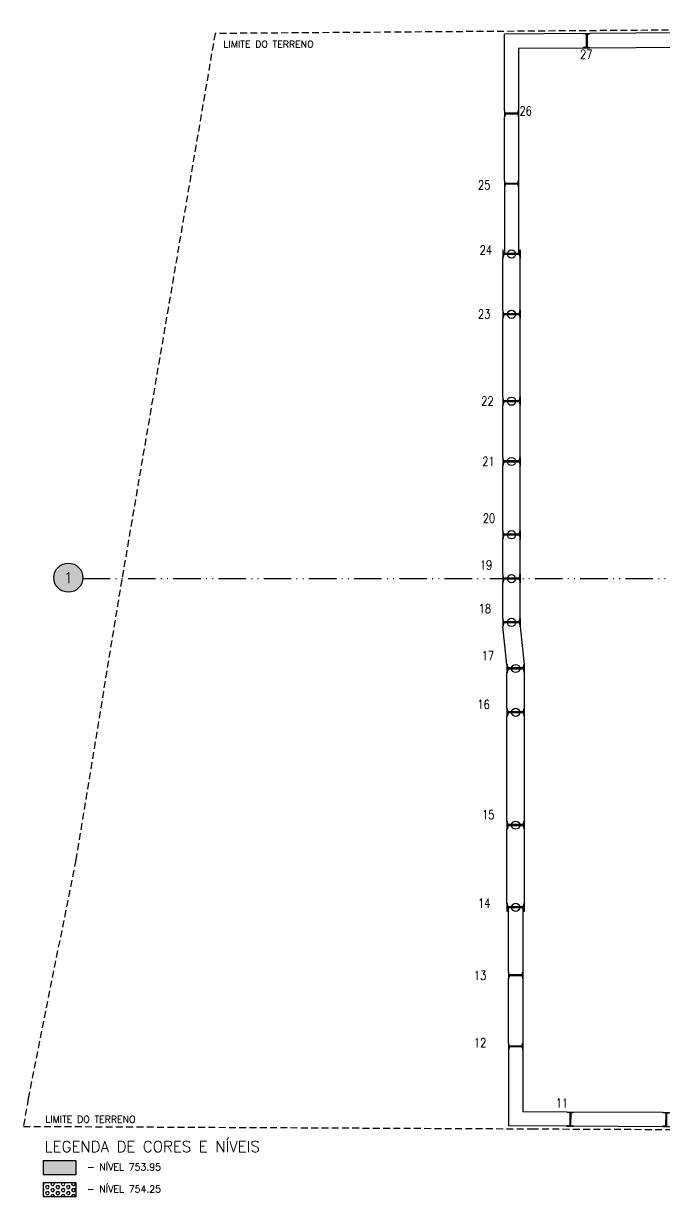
# Model space of a CAD drawing. Extents: x -14651 to 4582, y -13717 to -1290.
# Drawn here: x -680 to 487, y -13717 to -11576 of the extents above; entities that cross this region are included whole.
import ezdxf
from ezdxf.enums import TextEntityAlignment as Align

# ---------------------------------------------------------------- set-up
doc = ezdxf.new("R2010")
doc.units = 0
doc.header["$LTSCALE"] = 25
doc.linetypes.add('DASHED2', pattern=[0.375, 0.25, -0.125])
doc.linetypes.add('ESTILO_TQS_0004', pattern=[3.3, 2, -0.4, 0.05, -0.4, 0.05, -0.4])
for name, color, linetype in [('EIXOS', 1, 'ESTILO_TQS_0004'), ('H2', 252, 'Continuous'), ('H4', 254, 'Continuous'), ('IND-EIXOS', 2, 'Continuous'), ('LINHA-FINA', 1, 'Continuous'), ('P-S', 5, 'Continuous'), ('PENA_6', 6, 'Continuous'), ('PROJ', 252, 'Continuous'), ('SOLO-FUNDAÇOES', 7, 'Continuous'), ('SOLOD-TEXTO-007', 7, 'Continuous'), ('T2', 3, 'Continuous'), ('T3', 4, 'Continuous'), ('TERRENO', 1, 'DASHED2'), ('TEXT-EIXOS', 3, 'Continuous')]:
    doc.layers.add(name, color=color, linetype=linetype)
doc.styles.add('ROMANS', font='ROMANS')
doc.styles.get("Standard").update_dxf_attribs({"font": 'romans.shx'})
doc.styles.add('Texto2', font='romans.shx', dxfattribs={"height": 12.5})
doc.styles.add('Texto3', font='romans.shx', dxfattribs={"height": 20})

# ---------------------------------------------------------------- blocks, each defined once
blk = doc.blocks.new('perfilW310x52')
at = {"layer": 'PROJ', "linetype": 'Continuous'}
for p, q in [((-0.084, 0.158), (0.064, 0.158)), ((-0.031, 0.144), (-0.076, 0.151)), ((-0.02, 0.132), (-0.02, -0.132)), ((0, 0.132), (0, -0.132)), ((0.011, 0.144), (0.056, 0.151)), ((-0.084, -0.158), (0.064, -0.158)), ((-0.031, -0.144), (-0.076, -0.151)), ((0.011, -0.144), (0.056, -0.151))]:
    blk.add_line(p, q, dxfattribs=at)
at = {"layer": 'PROJ'}
blk.add_circle((-0.01, 0), 0.075, dxfattribs=at)
at = {"layer": 'PROJ', "linetype": 'Continuous'}
for centre, radius, start, end in [((-0.076, 0.158), 0.00749, 180, 270), ((-0.032, 0.132), 0.0125, 0, 81.1582), ((0.012, 0.132), 0.0125, 98.8418, 180), ((0.056, 0.158), 0.00749, 270, 0), ((-0.076, -0.158), 0.00749, 90, 180), ((-0.032, -0.132), 0.0125, 278.8418, 0), ((0.012, -0.132), 0.0125, 180, 261.1582), ((0.056, -0.158), 0.00749, 0, 90)]:
    blk.add_arc(centre, radius, start, end, dxfattribs=at)
at = {"layer": 'PROJ'}
blk.add_point((-0.01, 0), dxfattribs=at)
blk = doc.blocks.new('perfilW250x38-5')
at = {"layer": 'PROJ', "linetype": 'Continuous'}
for p, q in [((0.086, 0.066), (0.206, 0.066)), ((0.129, 0.054), (0.092, 0.059)), ((0.138, 0.043), (0.138, -0.172)), ((0.154, 0.043), (0.154, -0.172)), ((0.163, 0.054), (0.2, 0.059)), ((0.086, -0.194), (0.206, -0.194)), ((0.129, -0.183), (0.092, -0.188)), ((0.163, -0.183), (0.2, -0.188))]:
    blk.add_line(p, q, dxfattribs=at)
for centre, radius, start, end in [((0.092, 0.066), 0.00614, 180, 270), ((0.128, 0.043), 0.0102, 0, 81.1582), ((0.164, 0.043), 0.0102, 98.8418, 180), ((0.2, 0.066), 0.00614, 270, 0), ((0.092, -0.194), 0.00614, 90, 180), ((0.128, -0.172), 0.0102, 278.8418, 0), ((0.164, -0.172), 0.0102, 180, 261.1582), ((0.2, -0.194), 0.00614, 0, 90)]:
    blk.add_arc(centre, radius, start, end, dxfattribs=at)
at = {"layer": 'PROJ'}
blk.add_point((0.146, -0.064), dxfattribs=at)
blk = doc.blocks.new('A$C0151072e')
at = {"layer": 'LINHA-FINA'}
for points in [[(668.4, 0), (524.4, -1.1)], [(848.4, 1.3), (680.5, 0)], [(524.4, -140.2), (524.4, -1.1)], [(550.4, -26.9), (668.6, -26)], [(550.4, -26.9), (550.4, -140.2)], [(680.5, -26), (848.6, -24.7)], [(524.4, -268.2), (524.4, -152.3)], [(550.4, -152.3), (550.4, -268.2)], [(524.4, -280.3), (524.4, -401.3)], [(550.4, -280.3), (550.4, -401.3)], [(521.5, -504.9), (521.5, -409.6)], [(553.2, -504.9), (553.2, -409.6)], [(521.5, -663.7), (521.5, -519.6)], [(553.2, -663.7), (553.2, -519.6)], [(521.5, -773.7), (521.5, -678.4)], [(553.2, -773.7), (553.2, -678.4)], [(521.5, -907.4), (521.5, -788.4)], [(553.2, -907.4), (553.2, -788.4)], [(521.5, -987.4), (521.5, -922.1)], [(553.2, -987.4), (553.2, -922.1)], [(521.5, -1067.4), (521.5, -1002.1)], [(553.2, -1067.4), (553.2, -1002.1)], [(529, -1151.4), (521.5, -1082.1)], [(553.2, -1082.1), (560.7, -1151.4)], [(529, -1231.4), (529, -1166.1)], [(560.7, -1166.1), (560.7, -1231.4)], [(529, -1437.4), (529, -1246.1)], [(560.7, -1246.1), (560.7, -1437.4)], [(529, -1587.4), (529, -1452.1)], [(560.7, -1452.1), (560.7, -1587.4)], [(531.9, -1712.6), (531.9, -1595.7)], [(557.9, -1595.7), (557.9, -1712.6)], [(531.9, -1842.6), (531.9, -1724.6)], [(557.9, -1724.6), (557.9, -1842.6)], [(531.9, -1854.6), (531.9, -1993.6)], [(557.9, -1854.6), (557.9, -1967.7)], [(638.5, -1968.1), (557.9, -1967.7)], [(813.6, -1968.9), (650.5, -1968.1)], [(638.5, -1994.1), (531.9, -1993.6)], [(813.6, -1994.9), (650.4, -1994.1)]]:
    blk.add_lwpolyline(points, dxfattribs=at)
at = {"layer": 'SOLO-FUNDAÇOES', "color": 111, "xscale": 100, "yscale": 100, "zscale": 100}
blk.add_blockref('perfilW250x38-5', (659.8, -6.5), dxfattribs=at)
at = {"layer": 'SOLO-FUNDAÇOES', "color": 111}
for name, p, xscale, yscale, zscale, rotation in [('perfilW250x38-5', (543.8, -131.7), 100, 100, 100, 270), ('perfilW250x38-5', (543.8, -259.7), 100, 100, 100, 270), ('perfilW310x52', (537.4, -403.3), 100, 100, 100, 270), ('perfilW310x52', (537.4, -513.3), 100, 100, 100, 270), ('perfilW310x52', (537.4, -672), 100, 100, 100, 270), ('perfilW310x52', (537.4, -782), 100, 100, 100, 270), ('perfilW310x52', (537.4, -915.7), 100, 100, 100, 270), ('perfilW310x52', (537.4, -995.7), 100, 100, 100, 270), ('perfilW310x52', (537.4, -1075.7), 100, 100, 100, 270), ('perfilW310x52', (544.9, -1159.7), 100, 100, 100, 270), ('perfilW310x52', (544.9, -1239.7), 100, 100, 100, 270), ('perfilW310x52', (544.9, -1445.7), 100, 100, 100, 270), ('perfilW310x52', (544.9, -1595.7), 100, 100, 100, 270), ('perfilW250x38-5', (551.3, -1704), 100, 100, 100, 270), ('perfilW250x38-5', (551.3, -1834), 100, 100, 100, 270), ('perfilW250x38-5', (629.9, -1974.6), 99.99999999999999, 99.99999999999999, 99.99999999999999, 359.7283603501822), ('perfilW250x38-5', (804.9, -1975.3), 100, 100, 100, 359.4352138632432)]:
    blk.add_blockref(name, p, dxfattribs=dict(at, xscale=xscale, yscale=yscale, zscale=zscale, rotation=rotation))
at = {"layer": 'SOLOD-TEXTO-007', "style": 'ROMANS', "width": 0.8}
for s, p in [('27', (662.4, -46.4)), ('26', (551.9, -149.4)), ('25', (476.2, -284.6)), ('24', (479.3, -403.5)), ('23', (476.2, -520.2)), ('22', (482.1, -679)), ('21', (484.1, -789)), ('20', (485, -892.7)), ('19', (479.6, -978)), ('18', (477.4, -1057.6)), ('17', (483.1, -1143.4)), ('16', (475.2, -1232.6)), ('15', (483.7, -1433.8)), ('14', (476.2, -1595.2)), ('13', (468.7, -1727)), ('12', (468.7, -1850)), ('11', (618, -1960))]:
    blk.add_text(s, height=16.5, dxfattribs=at).set_placement(p)

msp = doc.modelspace()

# ---------------------------------------------------------------- hatches: boundary and pattern name
at = {"layer": 'H2'}
msp.add_hatch(color=256, dxfattribs=at).paths.add_polyline_path([(-584.52, -13651.68), (-644.52, -13651.68), (-644.52, -13676.68), (-584.52, -13676.68)])
h = msp.add_hatch(dxfattribs=at)
h.set_pattern_fill('HEX', color=256, style=0)
h.set_pattern_definition([(0, (0, 3153.0714), (0, 5.4992613), [3.175, -6.35]), (120, (0, 3153.0714), (-4.7625, -2.7496307), [3.175, -6.35]), (60, (3.175, 3153.0714), (-4.7625, 2.7496307), [3.175, -6.35])])
h.paths.add_polyline_path([(-584.52, -13691.68), (-644.52, -13691.68), (-644.52, -13716.68), (-584.52, -13716.68)])
at = {"layer": 'H4'}
h = msp.add_hatch(color=256, dxfattribs=at)
edge = h.paths.add_edge_path()
edge.add_arc((-598.61, -12587.36), 26.59, 0, 360)

# ---------------------------------------------------------------- linework, layer by layer
at = {"layer": 'EIXOS'}
msp.add_line((-572.08, -12589.1), (3672.89, -12589.1), dxfattribs=at)
at = {"layer": 'IND-EIXOS'}
msp.add_circle((-598.61, -12587.36), 26.59, dxfattribs=at)
at = {"layer": 'P-S', "linetype": 'Continuous'}
for points in [[(-644.52, -13676.68), (-584.52, -13676.68), (-584.52, -13651.68), (-644.52, -13651.68), (-644.52, -13676.68)], [(-644.52, -13716.68), (-584.52, -13716.68), (-584.52, -13691.68), (-644.52, -13691.68), (-644.52, -13716.68)]]:
    msp.add_lwpolyline(points, dxfattribs=at)
at = {"layer": 'TERRENO', "linetype": 'DASHED2', "ltscale": 2}
msp.add_lwpolyline([(3025.53, -11576), (2359.47, -11578.84), (1610.11, -11581.94), (927.42, -11584.99), (-330.86, -11594.35), (-501.12, -12591.06), (-585.15, -13102.45), (-671.86, -13538.06), (-680.48, -13588.6), (247, -13593.14), (553.8, -13594.59), (798.65, -13597.01), (1370.85, -13596.96), (1899.7, -13605.56), (2137.16, -13606.46), (2374.62, -13607.28), (2842.89, -13599.37)], dxfattribs=at)

# ---------------------------------------------------------------- block references
at = {"layer": 'PENA_6'}
msp.add_blockref('A$C0151072e', (-327.4, -11594.35), dxfattribs=at)

# ---------------------------------------------------------------- texts
at = {"layer": 'T2', "style": 'Texto2'}
for p in [(-315.55, -11620), (-640.53, -13581.87)]:
    msp.add_text('LIMITE DO TERRENO', height=12.5, rotation=359.9665, dxfattribs=at).set_placement(p)
for s, p in [('- NÍVEL 753.95', (-564.52, -13669.18)), ('- NÍVEL 754.25', (-564.52, -13709.18))]:
    msp.add_text(s, height=12.5, dxfattribs=at).set_placement(p)
at = {"layer": 'T3', "style": 'Texto3'}
msp.add_text('LEGENDA DE CORES E NÍVEIS', height=20, dxfattribs=at).set_placement((-641.78, -13635.44))
at = {"layer": 'TEXT-EIXOS'}
msp.add_text('1', height=20, dxfattribs=at).set_placement((-598.61, -12587.36), align=Align.MIDDLE_CENTER)

doc.saveas('drawing.dxf')
